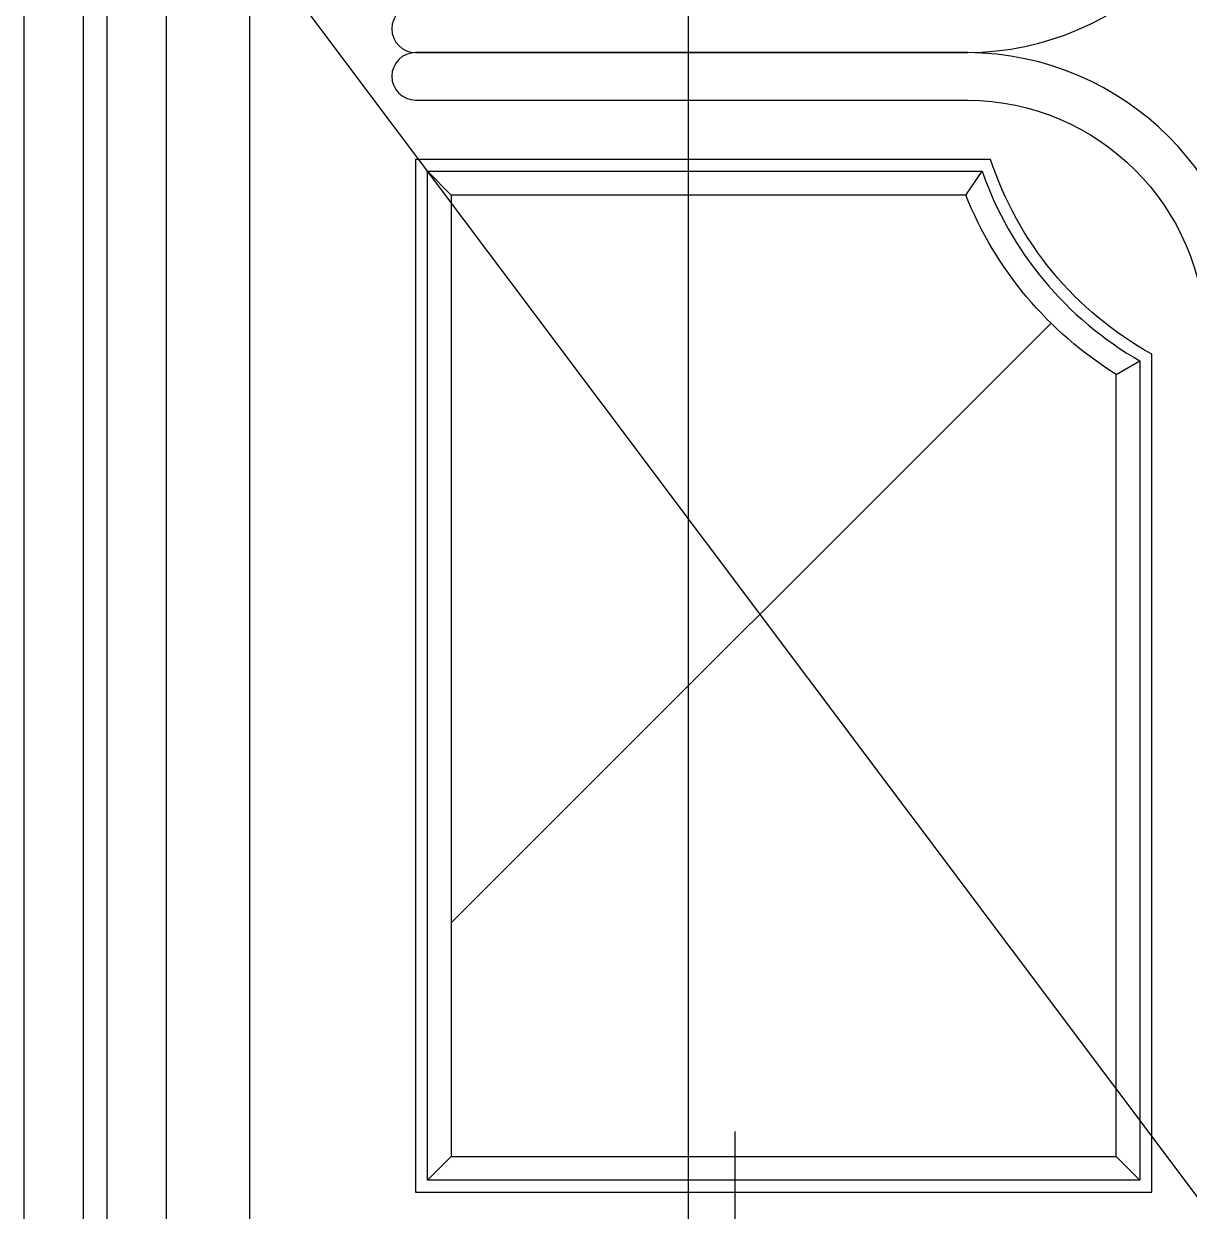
# Model space of a CAD drawing. Header units: metres. Extents: x 0 to 5399, y 0 to 6892.
# Drawn here: x 503 to 1484, y 3763 to 4763 of the extents above; entities that cross this region are included whole.
import ezdxf

# ---------------------------------------------------------------- set-up
doc = ezdxf.new("R2010")
doc.units = ezdxf.units.M
for name, color, linetype in [('3', 3, 'Continuous'), ('4', 4, 'Continuous'), ('7', 7, 'Continuous'), ('BH', 3, 'Continuous')]:
    doc.layers.add(name, color=color, linetype=linetype)

msp = doc.modelspace()

# ---------------------------------------------------------------- hatches: boundary and pattern name
at = {"layer": 'BH'}
h = msp.add_hatch(dxfattribs=at)
h.set_pattern_fill('AR-RROOF,_I', scale=350)
h.set_pattern_definition([(45, (0, 0), (-785.77, 785.77), [])])
h.paths.add_polyline_path([(1062.31, 5331.76), (1422.59, 5812.14), (1422.59, 5868.8), (1062.31, 5868.8)])
h.paths.add_polyline_path([(1422.59, 5812.14), (1062.31, 5331.76), (1062.31, 4858.8), (1295.94, 4858.8, -0.16), (1422.59, 5009.91)])
h.paths.add_polyline_path([(1062.31, 5868.8), (862.59, 5868.8), (862.59, 5065.47), (1062.31, 5331.76)])
h.paths.add_polyline_path([(1062.31, 5331.76), (862.59, 5065.47), (862.59, 4858.8), (1062.31, 4858.8)])
h.paths.add_polyline_path([(1062.31, 4345.84), (1062.31, 4618.8), (862.59, 4618.8), (862.59, 4612.14)])
h.paths.add_polyline_path([(1295.94, 4618.8), (1062.31, 4618.8), (1062.31, 4345.84), (1422.59, 3865.47), (1422.59, 4467.7, -0.16)])
h.paths.add_polyline_path([(1062.31, 4345.84), (862.59, 4612.14), (862.59, 3808.8), (1062.31, 3808.8)])
h.paths.add_polyline_path([(1062.31, 3808.8), (1422.59, 3808.8), (1422.59, 3865.47), (1062.31, 4345.84)])
h.paths.add_polyline_path([(1762.59, 4467.7), (1762.59, 3865.47), (2322.59, 4612.14), (2322.59, 4618.8), (1889.23, 4618.8, -0.16)])
h.paths.add_polyline_path([(1762.59, 3865.47), (1762.59, 3808.8), (2322.59, 3808.8), (2322.59, 4612.14)])
h.paths.add_polyline_path([(1762.59, 5196.13), (1762.59, 5009.91, -0.16), (1889.23, 4858.8), (2322.59, 4858.8), (2322.59, 5065.47), (2224.59, 5196.13)])
h.paths.add_polyline_path([(1762.59, 5812.14), (1762.59, 5196.13), (2224.59, 5196.13)])
h.paths.add_polyline_path([(2224.59, 5196.13), (2322.59, 5196.13), (2322.59, 5868.8), (1762.59, 5868.8), (1762.59, 5812.14)])

# ---------------------------------------------------------------- linework, layer by layer
at = {"layer": '3'}
msp.add_line((692.59, 4838.8), (1592.59, 3638.8), dxfattribs=at)
for points in [[(1062.31, 3605.58), (1062.31, 6384.31), (1246.76, 6384.31)], [(2632.59, 3638.8), (2632.59, 6178.8), (552.59, 6178.8), (552.59, 3638.8)], [(2612.59, 3638.8), (2612.59, 6158.8), (572.59, 6158.8), (572.59, 3638.8)], [(1101.69, 3610.64), (1101.69, 3829.8)]]:
    msp.add_lwpolyline(points, dxfattribs=at)
msp.add_lwpolyline([(842.59, 3788.8), (842.59, 4638.8), (1309.74, 4638.8, 0.18), (1442.59, 4479), (1442.59, 3788.8)], format="xyb", close=True, dxfattribs=at)
at = {"layer": '4'}
for points in [[(2682.59, 3638.8), (2682.59, 6228.8), (502.59, 6228.8), (502.59, 3638.8)], [(2492.59, 3638.8), (2492.59, 6038.8), (692.59, 6038.8), (692.59, 3638.8)]]:
    msp.add_lwpolyline(points, dxfattribs=at)
msp.add_lwpolyline([(1297.59, 4698.8, -0.41), (1497.59, 4498.8), (1497.59, 4438.8, 1), (1537.59, 4438.8), (1537.59, 4498.8, 0.41), (1297.59, 4738.8), (832.59, 4738.8), (1297.59, 4738.8, 0.41), (1537.59, 4978.8), (1537.59, 5038.8, 1), (1497.59, 5038.8), (1497.59, 4978.8, -0.41), (1297.59, 4778.8), (832.59, 4778.8, 1), (832.59, 4738.8, 1), (832.59, 4698.8)], format="xyb", close=True, dxfattribs=at)
at = {"layer": '7'}
for p, q in [((842.59, 4638.8), (862.59, 4618.8)), ((1295.94, 4618.8), (1309.74, 4638.8)), ((1422.59, 4467.7), (1442.59, 4479)), ((842.59, 3788.8), (862.59, 3808.8)), ((1422.59, 3808.8), (1442.59, 3788.8))]:
    msp.add_line(p, q, dxfattribs=at)
msp.add_lwpolyline([(2562.59, 3638.8), (2562.59, 6108.8), (622.59, 6108.8), (622.59, 3638.8)], dxfattribs=at)
for points in [[(1452.59, 3778.8), (1452.59, 4484.84, -0.19), (1316.91, 4648.8), (832.59, 4648.8), (832.59, 3778.8)], [(1422.59, 3808.8), (1422.59, 4467.7, -0.16), (1295.94, 4618.8), (862.59, 4618.8), (862.59, 3808.8)]]:
    msp.add_lwpolyline(points, format="xyb", close=True, dxfattribs=at)

doc.saveas('drawing.dxf')
